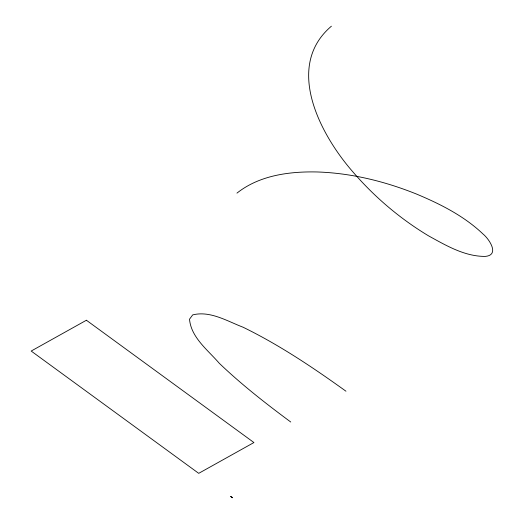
<?xml version="1.0" encoding="UTF-8"?>
<svg xmlns="http://www.w3.org/2000/svg" width="524" height="524" viewBox="0 0 524 524"><rect width="100%" height="100%" fill="white"/><g stroke="black" fill="none" stroke-linecap="round" stroke-linejoin="round"><path stroke-width="0.79" d="M331.397 26.2C283.897 66.607 320.524 135.009 353.084 172.108C374.653 197.148 400.205 218.796 428.527 235.839C446.003 245.461 464.664 256.524 485.211 256.413C500.138 255.142 489.075 238.924 483.01 234.012C464.061 215.953 440.239 203.98 416.298 193.972C384.793 181.33 351.263 173.077 317.249 171.97C289.425 171.335 259.4 175.285 236.953 193.12M345.964 391.212C313.156 367.632 279.469 344.989 243.097 327.231C227.246 321.186 210.248 310.529 192.708 314.885L189.518 319.195C191.077 337.6 208.074 350.209 219.274 363.276C241.577 384.636 265.963 403.637 290.741 422.01M86.401 320.243L31.185 351.047L198.714 473.342L253.93 442.544L86.401 320.243M230.73 496.477L232.224 497.8L232.591 497.597L230.73 496.477"/></g></svg>
